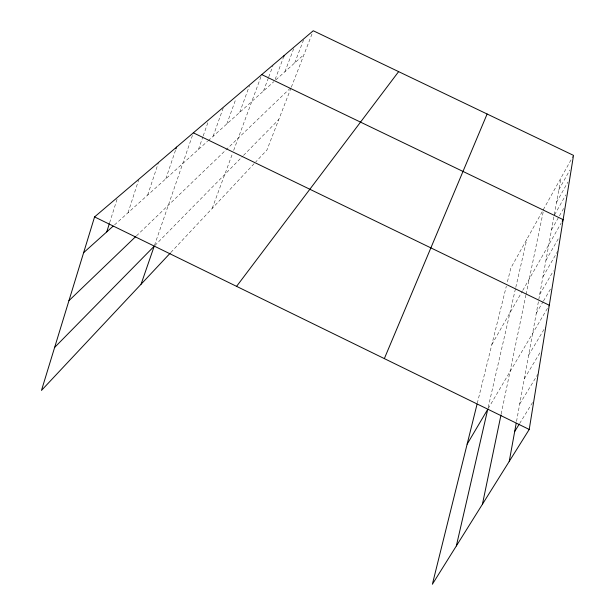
<?xml version="1.0" encoding="UTF-8"?>
<svg xmlns="http://www.w3.org/2000/svg" width="615" height="615" viewBox="0 0 615 615"><rect width="100%" height="100%" fill="white"/><g stroke="black" fill="none" stroke-linecap="round" stroke-linejoin="round"><path stroke-width="0.46" stroke-dasharray="3.08 2.31" d="M516.538 421.413L553.938 216.572M554.269 214.743L561.003 177.889M501.187 414.003L525.879 295.238M526.063 294.331L543.691 209.554M488.172 407.484L515.585 288.212M515.793 287.305L526.832 239.296M477.286 403.263L506.329 286.206M507.452 281.701L510.842 268.04L573.057 156.218M109.631 222.776L117.111 199.068M128.028 212.767L138.621 180.08M147.662 195.116L158.478 162.514M165.842 178.765L175.959 148.922M154.503 245.331L193.033 133.732M198.445 149.46L202.904 136.768M203.219 135.861L208.631 120.455M213.113 136.276L223.176 108.048M226.835 123.938L235.806 99.138M239.704 112.368L249.49 85.646M212.19 208.393L232.385 153.881M233.677 150.391L261.429 75.484M263.497 90.982L268.409 77.859M268.74 76.99L272.999 65.621M275.182 79.312L283.2 58.133M284.906 71.732L294.101 47.655M294.723 62.907L303.779 39.406M291.01 88.007L266.918 150.037L255.84 161.853M291.349 87.145L312.912 31.634M558.835 189.766L569.844 170.063M556.537 202.327L567.906 182.071M554.576 214.804L565.792 194.924M551.532 229.749L558.966 216.649M559.427 215.827L563.609 208.462M491.862 344.508L522.281 291.21M522.75 290.395L561.287 222.868M545.959 260.268L558.82 237.874M542.945 276.781L557.674 251.297M539.724 294.416L553.5 270.746M536.28 313.273L542.937 301.919M543.414 301.104L550.556 288.935M488.225 408.498L549.295 305.248M528.616 355.239L545.413 327.095M524.341 378.671L540.285 352.218M519.713 404.009L537.756 374.404M519.629 423.497L532.944 401.926M170.885 252.434L255.194 162.544M154.865 245.531L242.833 156.102M243.502 155.418L278.749 119.587M136.445 235.868L290.672 87.799M114.551 224.882L207.524 141.296M208.224 140.666L273.829 81.695M275.904 79.827L304.002 54.566"/><path stroke-width="0.92" d="M477.055 404.186L432.376 584.25L529.223 429.447L573.518 155.387L313.25 30.75L94.572 216.918L41.482 390.41L170.232 253.134M509.235 461.396L516.2 423.243M482.429 504.238L500.994 414.941M456.338 545.943L487.749 409.306L467.139 444.153M106.756 231.893L109.339 223.683M175.959 148.922L176.574 147.108M141.081 284.215L154.204 246.208L54.635 347.437M283.53 57.249L284.199 55.488M384.344 358.607L487.118 114.013M562.21 221.246L563.132 219.624L261.759 74.592M514.693 431.492L519.137 424.296M236.575 286.352L398.628 71.632M68.942 300.674L135.769 236.514M83.625 252.68L113.137 226.151M193.348 132.825L549.295 305.248M94.572 216.918L529.223 429.447"/></g></svg>
